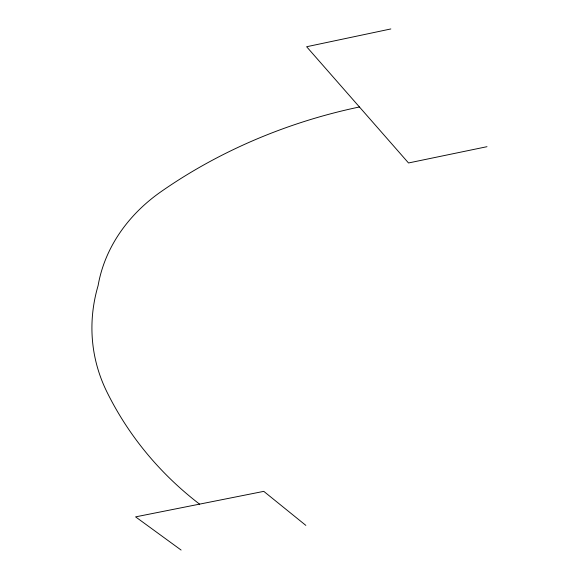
<?xml version="1.0" encoding="UTF-8"?>
<svg xmlns="http://www.w3.org/2000/svg" width="579" height="579" viewBox="0 0 579 579"><rect width="100%" height="100%" fill="white"/><g stroke="black" fill="none" stroke-linecap="round" stroke-linejoin="round"><path stroke-width="0.87" d="M390.839 28.95L306.631 46.74L408.513 162.967L486.997 146.69M181.097 550.05L135.587 516.873L263.785 491.361L305.835 525.377M359.436 106.977A421.092 316.431 -14.6 0 0 160.832 191.823A168.221 142.275 -7.2 0 0 98.112 285.592A206.247 171.789 -9.8 0 0 106.825 391.744A465.646 381.597 -29.2 0 0 199.574 504.143"/></g></svg>
